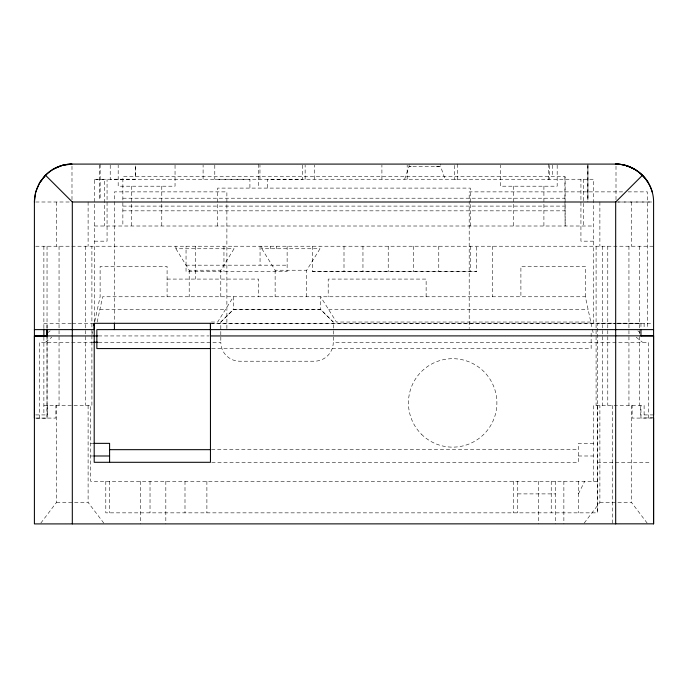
<?xml version="1.0" encoding="UTF-8"?>
<svg xmlns="http://www.w3.org/2000/svg" width="688" height="688" viewBox="0 0 688 688"><rect width="100%" height="100%" fill="white"/><g stroke="black" fill="none" stroke-linecap="round" stroke-linejoin="round"><path stroke-width="0.52" stroke-dasharray="3.44 2.58" d="M36.507 418.166L47.033 418.166L47.068 337.06M47.033 328.572L47.033 323.308M110.226 165.163L110.218 179.224L135.493 179.224L135.493 165.154L135.493 176.721M203.098 179.241L203.098 165.163M214.794 165.137L214.785 179.241L249.916 179.25L249.916 188.099M259.961 179.25L259.961 165.154M302.617 165.146L302.608 179.241L267.486 179.25L267.486 188.099M305.137 179.25L305.137 165.154M314.304 179.25L314.304 165.129M381.909 179.25L381.909 165.137M407.176 179.25L407.176 165.146M587.879 200.036L587.913 165.378M105.797 481.265L105.797 512.852L597.356 512.852L597.356 323.283L640.958 323.257L616.62 323.188M47.033 418.166L47.033 337.172M91.9 334.678L92.562 331.607M94.781 321.356L100.113 296.769L100.113 266.445L167.089 266.445L167.089 296.769M97.163 322.044L102.641 296.769L585.35 296.769L593.563 334.678M404.647 179.25L409.076 166.616L409.076 164.097M578.402 493.898L584.723 481.265M220.788 296.769L220.788 270.229L234.058 248.755L234.058 246.227M306.719 296.769L306.719 270.229L319.989 248.755L319.989 246.227M40.841 523.086L56.519 502.429L56.519 405.447M584.207 523.086L599.884 502.421L599.884 405.447M220.805 334.893L220.805 322.044L233.438 309.402L320.634 309.402L333.267 322.044L333.267 335.942M220.805 322.044L233.438 309.548L320.634 309.548L333.267 322.036M45.503 342.263L51.789 337.206M47.842 332.614L50.181 330.825M94.428 179.396L104.533 179.25L104.533 226.008M312.404 246.227L312.404 271.493L476.681 271.493L476.681 246.227M99.837 309.695L225.449 309.557M411.192 166.616L409.076 166.616L440.664 166.616L445.084 179.25M436.037 166.608L440.664 166.616L440.664 164.097M456.178 179.25L454.562 179.25L454.562 164.122M547.725 179.25L549.342 179.25L549.334 164.122M622.683 191.875L469.199 191.875L469.199 328.546M628.049 191.875L647.374 191.875L647.374 328.546M122.86 198.204L564.891 198.204L565.132 226.008L565.132 176.721L122.86 176.721L122.86 226.008M35.699 201.997L69.841 201.997M618.151 201.997L652.301 201.997M616.001 202.014L651.441 202.014M122.86 206.099L565.132 206.099M122.86 210.838L565.132 210.838M94.428 226.008L593.563 226.008M94.428 241.17L107.061 241.17L107.061 179.25M593.563 241.17L580.93 241.17L580.93 179.25M35.699 246.227L653.591 246.227M175.93 246.227L175.93 248.755L234.058 248.755M261.861 246.227L261.861 248.755L319.989 248.755M186.044 265.181L287.128 265.181M175.93 248.755L189.2 270.229L220.788 270.229M261.861 248.755L275.131 270.229L306.719 270.229M312.404 271.493L476.681 271.493M167.089 279.079L258.697 279.079L258.697 296.769M328.623 309.548L588.154 309.686M211.25 322.044L217.649 322.044L233.438 296.769L233.438 309.402M590.829 322.036L336.432 322.036L320.634 296.769L320.634 309.402M211.534 323.274L615.691 323.188M43.877 323.308L71.371 323.308M72.309 323.308L94.23 323.308M210.425 323.308L616.078 323.308M617.05 323.308L651.484 323.308M98.444 335.942L209.066 335.942M93.129 342.263L39.483 342.263L39.483 418.08M98.496 342.263L220.814 342.263A18.954 18.954 0 0 0 239.768 361.217L314.321 361.217A18.954 18.954 0 0 0 333.276 342.263L648.509 342.263L648.509 418.08M211.827 348.567L591.138 348.567L591.138 330.661M43.877 405.447L91.9 405.447L91.9 246.227M35.699 414.924L47.73 414.924L47.73 405.447M653.591 414.924L640.261 414.924L640.261 405.447M653.591 417.788L640.949 418.037L640.949 405.447M35.699 418.08L55.857 418.08L55.857 405.447M652.301 418.08L632.134 418.08L632.134 405.447M90.635 443.356L92.742 443.356M593.563 443.356L578.402 443.356L578.402 462.31L211.508 462.31M211.508 449.668L578.402 449.668M90.635 455.989L92.742 455.989M578.402 455.989L593.563 455.989M597.356 462.31L651.467 462.31M597.356 481.265L90.635 481.265L90.635 405.438M517.746 493.898L555.655 493.898M56.519 502.429L88.107 502.429L103.785 523.086M599.884 502.421L631.472 502.421L647.15 523.086M637.81 330.825L640.15 332.614M636.202 337.206L642.489 342.263M640.958 323.188L640.967 328.529M644.114 323.308L644.114 329.621M644.114 414.924L644.114 405.447L593.563 405.447L593.563 481.265M639.376 246.227L639.376 405.447M631.472 201.997L631.472 246.227M631.472 405.447L631.472 502.429M628.944 246.227L628.944 405.447M616.001 166.195L616.001 199.907M612.518 405.447L612.518 523.835M607.779 246.227L607.779 405.447M602.413 246.227L602.413 405.447M599.884 201.997L599.884 246.227M597.356 405.447L597.356 512.852M596.092 246.227L596.092 405.447M593.563 323.308L593.563 179.25L94.428 179.25L94.428 323.308M587.922 164.088L587.922 199.907M587.879 165.137L587.879 201.997M585.35 296.769L585.35 266.445L520.902 266.445L520.902 296.769M583.458 179.25L583.458 226.008M578.402 481.265L578.402 512.852M564.891 176.721L564.891 198.204M563.868 481.265L563.868 523.886M557.177 165.146L557.177 186.199L500.305 186.199L500.305 165.146M555.655 481.265L555.655 523.835M552.498 165.137L552.498 176.721M551.234 481.265L551.234 512.852M548.706 164.088L548.706 179.25M543.907 186.199L543.907 226.008M538.601 481.265L538.601 523.886M517.746 481.265L517.746 512.852M513.575 186.199L513.575 226.008M513.325 481.265L513.325 512.852M492.47 246.227L492.47 296.769M470.36 226.008L470.36 188.099L217.632 188.099L217.632 226.008M470.36 246.227L470.36 271.493M457.726 164.088L457.726 179.25M438.772 246.227L438.772 271.175M426.13 296.769L426.13 279.079L328.202 279.079L328.202 296.769M413.497 246.227L413.497 271.493M388.221 246.227L388.221 271.493M362.954 246.227L362.954 271.175M344 246.227L344 271.493M333.276 337L333.276 342.263M287.128 246.227L287.128 271.493L186.044 271.493L186.044 246.227M276.387 246.227L276.387 248.755M275.131 270.229L275.131 296.769M270.375 246.227L270.375 248.755M260.055 246.227L260.055 265.181M258.697 164.157L258.697 188.099M226.885 328.546L226.885 191.875L114.414 191.875L114.414 322.139M223.953 246.227L223.953 271.493M220.814 337L220.814 342.263M206.89 481.265L206.89 512.852M195.521 246.227L195.521 279.079M189.2 270.229L189.2 296.769M184.995 481.265L184.995 512.852M175.044 165.137L175.044 186.199L118.181 186.199L118.181 165.137M165.825 481.265L165.825 523.912M161.775 186.199L161.775 226.008M150.027 481.265L150.027 512.852M140.55 481.265L140.55 523.912M131.451 186.199L131.451 226.008M109.59 481.265L109.59 512.852M100.113 164.208L100.113 199.898M99.786 165.137L99.786 200.036M88.107 201.997L88.107 246.227M88.107 405.447L88.107 502.429M85.579 246.227L85.579 405.447M71.991 166.195L71.991 199.89M59.048 246.227L59.048 405.447M56.519 201.997L56.519 246.227M47.042 246.227L47.033 328.64M43.877 246.227L43.877 329.621M43.877 337.051L43.877 414.924M421.391 434.188A44.23 44.23 0 0 0 495.386 414.365A44.23 44.23 0 0 0 441.223 360.194A44.23 44.23 0 0 0 421.391 434.188"/><path stroke-width="1.03" d="M97.808 335.942L34.4 335.942L34.4 418.08M47.033 329.621L47.068 335.993L34.434 336.028M94.23 323.3L94.196 462.302L210.451 462.302L210.459 329.698M615.683 523.912L615.691 329.518M210.459 323.274L210.459 335.95L653.6 335.856L653.591 523.912L653.591 418.037M653.591 523.835L34.4 523.912L34.4 201.997C34.271 181.847 51.738 163.933 71.991 164.088L616.001 164.088C632.702 164.131 647.95 176.068 652.301 192.141M34.4 201.997L35.699 192.141L39.474 182.974L45.417 175.148L72.309 201.997L72.309 523.912M93.895 325.458L94.342 323.412M39.44 183.042L45.434 175.182A37.367 37.367 0 0 1 71.991 164.088L62.264 165.378L53.191 169.162M615.683 329.621L615.683 201.997L642.583 175.139M640.967 335.856L653.6 335.856M615.356 164.088C635.824 163.598 653.746 181.598 653.591 201.997L653.591 414.924M72.309 201.997L615.683 201.997M34.4 329.621L94.17 329.621L94.17 323.308L210.425 323.308L210.425 329.621M653.591 329.621L96.853 329.612L96.853 348.567L210.752 348.567M93.611 342.263L97.885 342.263M93.792 443.356L109.59 443.356L109.59 462.31M109.59 449.668L210.433 449.668M93.792 455.989L109.59 455.989M616.001 164.088C629.288 164.303 641.766 171.656 648.552 183.042M625.727 165.361L634.792 169.171M640.958 329.518L640.967 335.925M114.414 323.205L114.414 329.612M47.033 329.707L47.033 336.105M43.877 328.959L43.877 336.484"/></g></svg>
